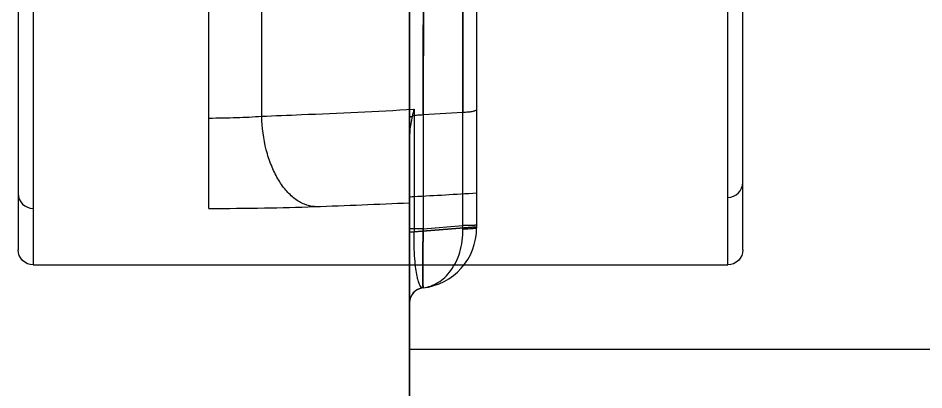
# Model space of a CAD drawing. Header units: millimetres. Extents: x 28656 to 29764, y -21384 to -20601.
# Drawn here: x 28885.73 to 28915.73, y -20816.6 to -20804.29 of the extents above; entities that cross this region are included whole.
import ezdxf

# ---------------------------------------------------------------- set-up
doc = ezdxf.new("R2010")
doc.units = ezdxf.units.MM
doc.header["$LTSCALE"] = 8
doc.layers.add('Cav-cor', color=30, linetype='Continuous')
doc.layers.add('dim', color=3, linetype='Continuous', lineweight=15)

# ---------------------------------------------------------------- blocks, each defined once
blk = doc.blocks.new('20160903.083130')
at = {"layer": 'Cav-cor', "color": 241}
for p, q in [((-0.2369, 23.4378), (-0.2369, 53.3917)), ((-3.3519, 39.8096), (-3.3519, 31.2111)), ((2.3981, 31.2111), (2.3981, 39.8096)), ((-3.4769, 39.6844), (-3.4769, 31.3363)), ((2.5231, 31.3363), (2.5231, 39.6844)), ((0.3191, 35.9238), (0.3191, 31.5172)), ((-1.4605, 32.4424), (-1.4605, 33.5987)), ((0.2058, 32.4731), (0.2036, 33.6015)), ((-1.8973, 31.6787), (-1.8973, 33.5579)), ((-0.1216, 33.4836), (-0.1236, 32.4527)), ((-0.1993, 32.5007), (-0.1993, 31.485)), ((0.2058, 32.4731), (-0.1236, 32.4527)), ((0.2051, 31.5375), (0.2058, 32.4731)), ((-0.1236, 32.4527), (-0.1229, 31.5103)), ((0.3191, 31.5272), (-0.1993, 31.485)), ((-0.1993, 31.485), (0.3183, 31.5271)), ((-0.1229, 31.5103), (0.2051, 31.5375)), ((0.2057, 31.5073), (0.2051, 31.5375)), ((0.3183, 31.5271), (0.3191, 31.5272)), ((-0.2369, 31.485), (-0.1993, 31.485)), ((-3.3519, 31.2111), (2.3981, 31.2111))]:
    blk.add_line(p, q, dxfattribs=at)
for centre, radius, start, end in [((2.3982, 31.895), 0.1249, 269.95816, 359.95781), ((-3.352, 31.8036), 0.1249, 180.04219, 270.04184), ((-2.4862, 76.5958), 44.8763, 272.92103, 273.58406), ((-2.4834, 76.5464), 44.8268, 272.92067, 273.58442), ((-5.9561, 163.5575), 131.9563, 272.14219, 272.484084), ((-0.1809, 31.5172), 0.5, 276.33341, 0), ((-0.1119, 30.896), 0.125, 96.33343, 179.9999), ((-0.1119, 30.8964), 0.1248, 95.1742, 179.98187), ((-0.1282, 31.043), 0.0229, 276.37188, 282.73692)]:
    blk.add_arc(centre, radius, start, end, dxfattribs=at)
at = {"layer": 'Cav-cor', "color": 241, "extrusion": (0, 0, -1)}
for centre, major_axis, ratio, start_param, end_param in [((-0.1119, 31.7731), (-0.125, 0), 0.052408, 0, 0.796384), ((-3.3519, 31.3363), (0, 0.1252), 0.99863, 3.141593, 4.712389), ((2.3981, 31.3363), (0, -0.1252), 0.99863, 4.712389, 6.283185)]:
    blk.add_ellipse(centre, major_axis=major_axis, ratio=ratio, start_param=start_param, end_param=end_param, dxfattribs=at)
at = {"layer": 'Cav-cor', "color": 241}
for points, knots in [([(0.2007, 34.8212), (0.2012, 34.6278), (0.2032, 33.8452), (0.2048, 33.0625), (0.2058, 32.4731)], [0, 0, 0, 0, 0.247026, 1, 1, 1, 1]), ([(-0.1236, 32.4527), (-0.1232, 32.6474), (-0.1218, 33.4278), (-0.12, 34.2081), (-0.1185, 34.7937)], [0, 0, 0, 0, 0.249532, 1, 1, 1, 1]), ([(-1.4605, 32.4424), (-1.3508, 32.4467), (-0.9303, 32.4638), (-0.5099, 32.4833), (-0.1993, 32.5007)], [0, 0, 0, 0, 0.260968, 1, 1, 1, 1]), ([(-0.1993, 32.5007), (-0.2106, 32.4612), (-0.2291, 32.3821), (-0.2369, 32.301), (-0.2369, 32.2611)], [0, 0, 0, 0, 0.507663, 1, 1, 1, 1]), ([(0.3191, 32.4989), (0.3191, 32.4947), (0.3108, 32.4891), (0.2996, 32.4848), (0.2856, 32.481), (0.2688, 32.478), (0.2418, 32.4746), (0.2205, 32.4734), (0.2058, 32.4731)], [0, 0, 0, 0, 0.105371, 0.198518, 0.319095, 0.464222, 0.629647, 1, 1, 1, 1]), ([(-1.8973, 32.4277), (-1.8208, 32.4277), (-1.6751, 32.43), (-1.5295, 32.4372), (-1.4605, 32.4424)], [0, 0, 0, 0, 0.525102, 1, 1, 1, 1]), ([(-1.0237, 31.6934), (-1.052, 31.6955), (-1.1107, 31.7099), (-1.1918, 31.7583), (-1.2659, 31.8311), (-1.3307, 31.9253), (-1.3844, 32.0376), (-1.4398, 32.2094), (-1.4582, 32.3484), (-1.4605, 32.4424)], [0, 0, 0, 0, 0.091272, 0.190105, 0.299914, 0.421858, 0.555272, 0.69818, 1, 1, 1, 1]), ([(-0.1236, 32.4527), (-0.1383, 32.4524), (-0.1596, 32.4512), (-0.1865, 32.4479), (-0.2034, 32.4448), (-0.2173, 32.4412), (-0.2276, 32.4371), (-0.2345, 32.433), (-0.2369, 32.4288), (-0.2369, 32.4271)], [0, 0, 0, 0, 0.36929, 0.534227, 0.678906, 0.799079, 0.89186, 0.956811, 1, 1, 1, 1]), ([(-1.8973, 31.6787), (-1.7444, 31.6787), (-1.4531, 31.681), (-1.1619, 31.6882), (-1.0237, 31.6934)], [0, 0, 0, 0, 0.525153, 1, 1, 1, 1]), ([(-0.1229, 31.5103), (-0.1305, 31.5103), (-0.1453, 31.5102), (-0.1666, 31.5101), (-0.1861, 31.5099), (-0.203, 31.5097), (-0.2153, 31.5094), (-0.2234, 31.5092), (-0.2281, 31.509), (-0.2317, 31.5088), (-0.2346, 31.5087), (-0.2358, 31.5084), (-0.2369, 31.5085), (-0.2369, 31.5083)], [0, 0, 0, 0, 0.199501, 0.388861, 0.561619, 0.711847, 0.834403, 0.883955, 0.925099, 0.957491, 0.980855, 0.995015, 1, 1, 1, 1]), ([(-0.1232, 31.0206), (-0.1234, 31.0211), (-0.1238, 31.0224), (-0.1245, 31.0264), (-0.1251, 31.0343), (-0.1257, 31.0469), (-0.1263, 31.0638), (-0.1267, 31.0848), (-0.127, 31.1097), (-0.1272, 31.1383), (-0.1272, 31.1831), (-0.1269, 31.2461), (-0.1261, 31.3285), (-0.1247, 31.4176), (-0.1235, 31.479), (-0.1229, 31.5103)], [0, 0, 0, 0, 0.002979, 0.008147, 0.025168, 0.051058, 0.085633, 0.128608, 0.179614, 0.2382, 0.30384, 0.453822, 0.624071, 0.808356, 1, 1, 1, 1]), ([(-0.1229, 31.5103), (-0.124, 31.4563), (-0.1258, 31.3544), (-0.1271, 31.2326), (-0.1272, 31.1484), (-0.127, 31.0994), (-0.1263, 31.0621), (-0.1255, 31.0412), (-0.1249, 31.0329)], [0, 0, 0, 0, 0.339405, 0.640091, 0.765204, 0.86866, 0.94762, 1, 1, 1, 1]), ([(-0.1232, 31.0206), (-0.1019, 31.0235), (-0.0592, 31.0342), (0.0014, 31.0639), (0.0577, 31.1075), (0.1274, 31.1867), (0.1915, 31.321), (0.207, 31.443), (0.2057, 31.5073)], [0, 0, 0, 0, 0.100826, 0.204971, 0.314973, 0.43304, 0.698102, 1, 1, 1, 1]), ([(0.3191, 31.5399), (0.3191, 31.5397), (0.3181, 31.5397), (0.3168, 31.5394), (0.3139, 31.5392), (0.3103, 31.539), (0.3056, 31.5388), (0.2975, 31.5386), (0.2853, 31.5383), (0.2683, 31.538), (0.2489, 31.5377), (0.2275, 31.5376), (0.2127, 31.5375), (0.2051, 31.5375)], [0, 0, 0, 0, 0.00509, 0.019284, 0.042664, 0.075062, 0.116208, 0.165756, 0.288294, 0.438493, 0.611216, 0.800538, 1, 1, 1, 1]), ([(0.3191, 31.5172), (0.3191, 31.5162), (0.3154, 31.5146), (0.3097, 31.5133), (0.2992, 31.5117), (0.2856, 31.5103), (0.2686, 31.5091), (0.2417, 31.5078), (0.2205, 31.5074), (0.2057, 31.5073)], [0, 0, 0, 0, 0.024483, 0.081643, 0.172433, 0.294314, 0.443348, 0.614577, 1, 1, 1, 1]), ([(-0.1251, 31.0203), (-0.1364, 31.0208), (-0.1485, 31.0372), (-0.1573, 31.0566), (-0.1662, 31.0813), (-0.1761, 31.1224), (-0.1861, 31.1859), (-0.1941, 31.2692), (-0.1991, 31.3711), (-0.1997, 31.4454), (-0.1993, 31.485)], [0, 0, 0, 0, 0.070633, 0.100635, 0.13714, 0.232758, 0.364043, 0.537207, 0.753678, 1, 1, 1, 1]), ([(-0.1249, 31.0329), (-0.1247, 31.0301), (-0.1243, 31.0261), (-0.1239, 31.0219), (-0.1232, 31.0207)], [0, 0, 0, 0, 0.670796, 1, 1, 1, 1])]:
    blk.add_open_spline(points, degree=3, knots=knots, dxfattribs=at)

msp = doc.modelspace()

# ---------------------------------------------------------------- linework, layer by layer
at = {"linetype": 'Continuous'}
msp.add_line((28949.195, -20815.266), (28898.695, -20815.266), dxfattribs=at)
at = {"layer": 'Cav-cor', "color": 241}
msp.add_line((28898.695, -20703.266), (28898.695, -20943.266), dxfattribs=at)

# ---------------------------------------------------------------- block references
at = {"layer": 'dim', "xscale": 4, "yscale": 4, "zscale": 4}
msp.add_blockref('20160903.083130', (28899.643, -20937.307), dxfattribs=at)

doc.saveas('drawing.dxf')
